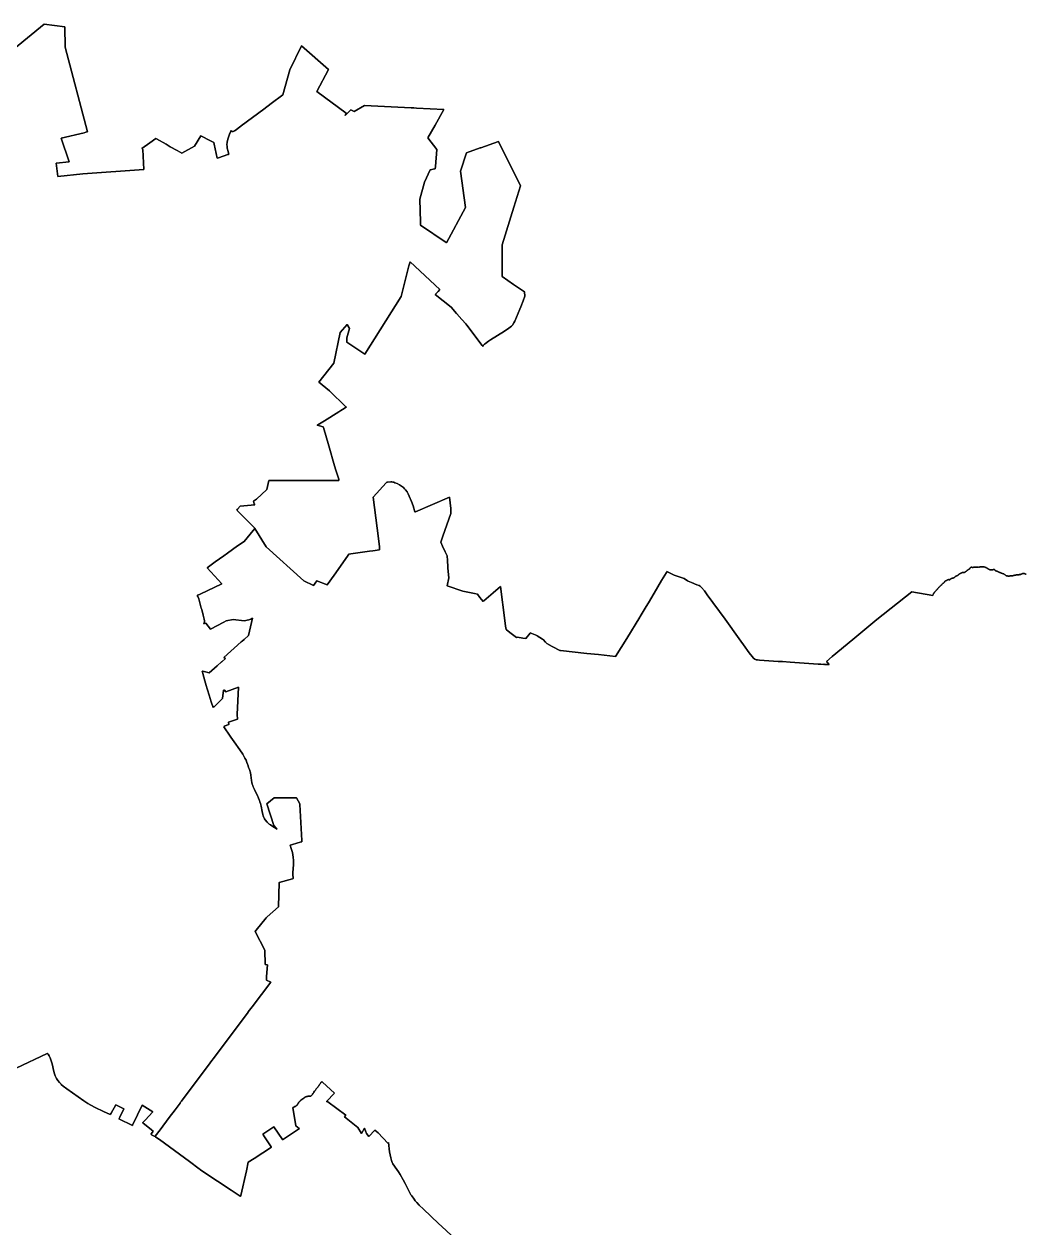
# Model space of a CAD drawing. Header units: inches. Extents: x 1341578 to 1502124, y 557203 to 748561.
# Drawn here: x 1376827 to 1399240, y 683758 to 710684 of the extents above; entities that cross this region are included whole.
import ezdxf

# ---------------------------------------------------------------- set-up
doc = ezdxf.new("R2010")
doc.units = ezdxf.units.IN
doc.header["$MEASUREMENT"] = 0
doc.layers.add('Zipcode', color=7, linetype='Continuous')

msp = doc.modelspace()

# ---------------------------------------------------------------- linework, layer by layer
at = {"layer": 'Zipcode'}
for points in [[(1399244, 698380), (1399239, 698381), (1399231, 698383), (1399226, 698385), (1399218, 698388), (1399213, 698391), (1399206, 698393), (1399201, 698395), (1399198, 698396), (1399195, 698396), (1399189, 698397), (1399183, 698398), (1399177, 698398), (1399171, 698397), (1399165, 698395), (1399159, 698391), (1399154, 698388), (1399152, 698387), (1399149, 698385), (1399140, 698381), (1399135, 698379), (1399129, 698377), (1399123, 698375), (1399118, 698374), (1399112, 698373), (1399106, 698372), (1399099, 698371), (1399092, 698370), (1399085, 698369), (1399080, 698368), (1399075, 698368), (1399068, 698367), (1399062, 698367), (1399057, 698366), (1399051, 698365), (1399044, 698365), (1399037, 698364), (1399031, 698364), (1399023, 698363), (1399015, 698361), (1399008, 698360), (1399002, 698359), (1398995, 698358), (1398988, 698356), (1398983, 698355), (1398975, 698353), (1398970, 698352), (1398959, 698349), (1398954, 698348), (1398945, 698347), (1398945, 698346), (1398938, 698345), (1398931, 698344), (1398924, 698343), (1398911, 698342), (1398903, 698342), (1398897, 698342), (1398890, 698341), (1398883, 698340), (1398878, 698340), (1398873, 698339), (1398862, 698338), (1398855, 698338), (1398850, 698338), (1398844, 698338), (1398839, 698339), (1398834, 698339), (1398826, 698340), (1398821, 698341), (1398814, 698342), (1398806, 698344), (1398798, 698346), (1398794, 698349), (1398788, 698354), (1398784, 698358), (1398778, 698364), (1398772, 698369), (1398763, 698376), (1398755, 698381), (1398750, 698383), (1398743, 698386), (1398736, 698389), (1398730, 698391), (1398719, 698395), (1398708, 698398), (1398698, 698402), (1398686, 698406), (1398680, 698408), (1398673, 698411), (1398668, 698413), (1398663, 698415), (1398652, 698420), (1398643, 698424), (1398636, 698427), (1398630, 698430), (1398626, 698432), (1398616, 698436), (1398610, 698439), (1398605, 698441), (1398596, 698445), (1398588, 698448), (1398580, 698451), (1398571, 698454), (1398563, 698457), (1398558, 698458), (1398553, 698460), (1398550, 698464), (1398547, 698468), (1398546, 698474), (1398542, 698481), (1398537, 698484), (1398532, 698486), (1398527, 698486), (1398519, 698485), (1398513, 698484), (1398508, 698483), (1398500, 698480), (1398494, 698479), (1398489, 698477), (1398484, 698476), (1398478, 698475), (1398470, 698474), (1398463, 698474), (1398457, 698475), (1398451, 698476), (1398445, 698477), (1398440, 698479), (1398435, 698480), (1398428, 698483), (1398423, 698486), (1398416, 698488), (1398409, 698492), (1398402, 698495), (1398397, 698498), (1398391, 698502), (1398385, 698506), (1398379, 698510), (1398372, 698514), (1398366, 698518), (1398361, 698521), (1398355, 698524), (1398349, 698527), (1398344, 698530), (1398337, 698533), (1398331, 698535), (1398325, 698537), (1398318, 698539), (1398309, 698542), (1398299, 698544), (1398292, 698544), (1398285, 698545), (1398278, 698546), (1398271, 698546), (1398261, 698546), (1398255, 698546), (1398248, 698546), (1398241, 698545), (1398235, 698545), (1398230, 698544), (1398218, 698542), (1398212, 698542), (1398207, 698542), (1398199, 698541), (1398193, 698541), (1398187, 698541), (1398180, 698541), (1398173, 698542), (1398164, 698541), (1398157, 698541), (1398151, 698541), (1398146, 698541), (1398138, 698540), (1398131, 698539), (1398125, 698539), (1398120, 698539), (1398112, 698538), (1398104, 698538), (1398095, 698538), (1398087, 698537), (1398080, 698536), (1398075, 698535), (1398067, 698534), (1398056, 698533), (1398049, 698533), (1398041, 698533), (1398035, 698533), (1398029, 698534), (1398023, 698534), (1398016, 698534), (1398009, 698532), (1398003, 698529), (1397998, 698525), (1397993, 698519), (1397988, 698514), (1397985, 698509), (1397982, 698504), (1397978, 698498), (1397975, 698494), (1397971, 698491), (1397965, 698490), (1397962, 698491), (1397961, 698490), (1397957, 698487), (1397953, 698484), (1397948, 698480), (1397943, 698477), (1397938, 698473), (1397933, 698469), (1397929, 698466), (1397921, 698460), (1397915, 698456), (1397907, 698449), (1397899, 698443), (1397892, 698437), (1397886, 698433), (1397882, 698430), (1397877, 698426), (1397872, 698424), (1397865, 698420), (1397860, 698418), (1397854, 698416), (1397846, 698415), (1397840, 698414), (1397834, 698415), (1397826, 698416), (1397818, 698416), (1397812, 698415), (1397805, 698413), (1397801, 698411), (1397795, 698408), (1397790, 698405), (1397785, 698402), (1397779, 698398), (1397773, 698395), (1397766, 698392), (1397761, 698389), (1397754, 698385), (1397748, 698382), (1397742, 698378), (1397736, 698373), (1397731, 698369), (1397726, 698365), (1397721, 698361), (1397717, 698357), (1397712, 698353), (1397707, 698349), (1397702, 698345), (1397695, 698342), (1397688, 698340), (1397679, 698338), (1397674, 698336), (1397665, 698331), (1397659, 698326), (1397655, 698321), (1397652, 698316), (1397649, 698312), (1397644, 698308), (1397638, 698305), (1397631, 698303), (1397624, 698300), (1397620, 698297), (1397615, 698294), (1397609, 698292), (1397606, 698291), (1397599, 698289), (1397593, 698288), (1397586, 698286), (1397579, 698284), (1397570, 698282), (1397561, 698279), (1397556, 698275), (1397551, 698270), (1397546, 698264), (1397540, 698259), (1397537, 698258), (1397536, 698257), (1397534, 698257), (1397525, 698257), (1397519, 698259), (1397514, 698261), (1397505, 698260), (1397498, 698257), (1397492, 698254), (1397487, 698252), (1397481, 698248), (1397475, 698244), (1397467, 698240), (1397461, 698238), (1397456, 698236), (1397451, 698235), (1397443, 698233), (1397438, 698230), (1397432, 698226), (1397428, 698221), (1397425, 698217), (1397422, 698212), (1397420, 698207), (1397415, 698201), (1397410, 698196), (1397404, 698191), (1397400, 698188), (1397393, 698183), (1397388, 698179), (1397382, 698174), (1397377, 698171), (1397372, 698166), (1397365, 698158), (1397360, 698152), (1397354, 698145), (1397348, 698138), (1397343, 698133), (1397337, 698128), (1397332, 698124), (1397328, 698120), (1397323, 698116), (1397319, 698111), (1397313, 698106), (1397308, 698101), (1397300, 698092), (1397294, 698087), (1397290, 698082), (1397284, 698075), (1397279, 698070), (1397272, 698062), (1397261, 698050), (1397258, 698046), (1397252, 698040), (1397248, 698034), (1397241, 698027), (1397237, 698023), (1397230, 698016), (1397224, 698010), (1397218, 698004), (1397215, 698000), (1397211, 697995), (1397204, 697987), (1397200, 697983), (1397197, 697978), (1397193, 697974), (1397186, 697965), (1397183, 697960), (1397181, 697956), (1397178, 697951), (1397175, 697946), (1397172, 697938), (1397159, 697910), (1397156, 697905), (1397156, 697904), (1397155, 697904), (1396688, 697989), (1395905, 697368), (1395364, 696918), (1394908, 696538), (1394777, 696429), (1394786, 696419), (1394838, 696357), (1394785, 696360), (1394760, 696362), (1394767, 696355), (1394760, 696357), (1394753, 696359), (1394745, 696361), (1394737, 696363), (1394729, 696365), (1394722, 696366), (1394712, 696357), (1394653, 696365), (1394594, 696371), (1393966, 696414), (1393796, 696425), (1393696, 696430), (1393283, 696456), (1393235, 696461), (1393207, 696467), (1393189, 696474), (1393172, 696483), (1393147, 696503), (1393114, 696537), (1393047, 696622), (1393013, 696675), (1392959, 696751), (1392823, 696935), (1392509, 697375), (1392111, 697922), (1392049, 698005), (1391984, 698085), (1391969, 698098), (1391951, 698112), (1391932, 698125), (1391880, 698143), (1391758, 698194), (1391723, 698209), (1391687, 698225), (1391666, 698234), (1391591, 698282), (1391480, 698319), (1391435, 698335), (1391371, 698362), (1391209, 698439), (1391209, 698439), (1391204, 698427), (1391199, 698419), (1391090, 698237), (1390921, 697955), (1390794, 697743), (1390744, 697659), (1390609, 697433), (1390604, 697426), (1390601, 697421), (1390308, 696945), (1390059, 696542), (1389675, 696582), (1389417, 696609), (1388831, 696671), (1388809, 696673), (1388654, 696757), (1388639, 696765), (1388522, 696829), (1388519, 696830), (1388493, 696858), (1388437, 696917), (1388422, 696927), (1388309, 697002), (1388295, 697007), (1388149, 697065), (1388146, 697061), (1388051, 696940), (1387985, 696952), (1387868, 696974), (1387842, 696962), (1387725, 697052), (1387617, 697136), (1387609, 697142), (1387596, 697219), (1387583, 697344), (1387486, 698108), (1387321, 697966), (1387109, 697784), (1387096, 697773), (1387024, 697856), (1386970, 697934), (1386904, 697947), (1386642, 697999), (1386293, 698123), (1386326, 698295), (1386307, 698517), (1386305, 698542), (1386298, 698690), (1386290, 698789), (1386247, 698881), (1386191, 699004), (1386147, 699099), (1386194, 699232), (1386372, 699734), (1386376, 699852), (1386343, 700102), (1385581, 699778), (1385572, 699774), (1385532, 699907), (1385493, 700005), (1385441, 700128), (1385421, 700177), (1385396, 700223), (1385363, 700266), (1385340, 700292), (1385312, 700317), (1385268, 700350), (1385226, 700377), (1385175, 700405), (1385125, 700427), (1385099, 700436), (1385080, 700441), (1385056, 700444), (1385033, 700444), (1384959, 700438), (1384941, 700436), (1384931, 700426), (1384639, 700105), (1384729, 699409), (1384782, 699002), (1384780, 698923), (1384628, 698902), (1384557, 698893), (1384140, 698835), (1384092, 698829), (1384061, 698785), (1383762, 698360), (1383606, 698139), (1383373, 698233), (1383303, 698126), (1383085, 698234), (1382243, 698995), (1381993, 699405), (1381988, 699410), (1381584, 699810), (1381603, 699833), (1381660, 699904), (1381986, 699929), (1381978, 699956), (1381959, 700017), (1382030, 700061), (1382256, 700278), (1382303, 700475), (1383431, 700473), (1383655, 700473), (1383865, 700473), (1383866, 700509), (1383802, 700707), (1383770, 700807), (1383644, 701249), (1383524, 701661), (1383520, 701675), (1383383, 701715), (1383397, 701724), (1383545, 701812), (1383871, 702014), (1383914, 702041), (1383951, 702066), (1384032, 702119), (1384032, 702120), (1384025, 702127), (1383663, 702482), (1383496, 702615), (1383487, 702621), (1383418, 702678), (1383754, 703097), (1383899, 703783), (1384055, 703967), (1384109, 703873), (1384049, 703669), (1384046, 703572), (1384451, 703299), (1385260, 704591), (1385438, 705278), (1385461, 705365), (1386128, 704745), (1386091, 704706), (1386025, 704638), (1386379, 704353), (1386504, 704208), (1386506, 704207), (1386622, 704080), (1386711, 703977), (1386732, 703952), (1387077, 703495), (1387083, 703487), (1387092, 703475), (1387107, 703499), (1387131, 703524), (1387149, 703538), (1387220, 703589), (1387263, 703619), (1387574, 703819), (1387674, 703880), (1387735, 703929), (1387756, 703951), (1387787, 704000), (1387805, 704037), (1387917, 704308), (1387942, 704361), (1387993, 704494), (1388031, 704598), (1388023, 704697), (1387778, 704862), (1387519, 705037), (1387520, 705747), (1387780, 706586), (1387930, 707070), (1387439, 708059), (1387046, 707920), (1387029, 707914), (1386723, 707806), (1386594, 707397), (1386702, 706579), (1386276, 705794), (1386267, 705802), (1385695, 706190), (1385695, 706207), (1385694, 706251), (1385681, 706768), (1385788, 707149), (1385914, 707425), (1386015, 707447), (1386025, 707449), (1386029, 707500), (1386058, 707877), (1385861, 708142), (1386020, 708424), (1386217, 708775), (1385604, 708806), (1385546, 708809), (1385485, 708812), (1384441, 708865), (1384209, 708729), (1384140, 708765), (1384062, 708690), (1384008, 708639), (1384031, 708692), (1383376, 709173), (1383640, 709671), (1383034, 710198), (1382775, 709658), (1382616, 709101), (1382355, 708905), (1382189, 708781), (1381684, 708405), (1381677, 708400), (1381547, 708303), (1381545, 708302), (1381539, 708298), (1381529, 708294), (1381517, 708288), (1381507, 708285), (1381504, 708284), (1381501, 708283), (1381500, 708282), (1381498, 708282), (1381494, 708282), (1381488, 708282), (1381484, 708282), (1381479, 708283), (1381475, 708284), (1381472, 708286), (1381469, 708287), (1381465, 708290), (1381462, 708293), (1381460, 708296), (1381458, 708299), (1381455, 708302), (1381453, 708294), (1381451, 708287), (1381449, 708281), (1381446, 708273), (1381444, 708266), (1381441, 708256), (1381439, 708248), (1381427, 708243), (1381406, 708174), (1381389, 708112), (1381373, 708044), (1381366, 707987), (1381367, 707954), (1381373, 707909), (1381391, 707836), (1381402, 707800), (1381411, 707773), (1381403, 707770), (1381387, 707765), (1381179, 707694), (1381144, 707682), (1381077, 707996), (1381069, 708033), (1380985, 708077), (1380795, 708179), (1380780, 708187), (1380643, 707951), (1380356, 707794), (1380254, 707853), (1380097, 707942), (1380004, 707996), (1379786, 708120), (1379778, 708124), (1379641, 708029), (1379458, 707901), (1379487, 707877), (1379507, 707432), (1378142, 707336), (1377579, 707278), (1377557, 707457), (1377542, 707574), (1377838, 707601), (1377655, 708132), (1378168, 708253), (1378209, 708263), (1378247, 708273), (1377743, 710167), (1377739, 710623), (1377280, 710684), (1376611, 710135)], [(1376611, 710135), (1377280, 710684), (1377739, 710623), (1377743, 710167), (1378247, 708273), (1378209, 708263), (1378168, 708253), (1377655, 708132), (1377838, 707601), (1377542, 707574), (1377557, 707457), (1377579, 707278), (1378142, 707336), (1379507, 707432), (1379487, 707877), (1379458, 707901), (1379641, 708029), (1379778, 708124), (1379786, 708120), (1380004, 707996), (1380097, 707942), (1380254, 707853), (1380356, 707794), (1380643, 707951), (1380780, 708187), (1380795, 708179), (1380985, 708077), (1381069, 708033), (1381077, 707996), (1381144, 707682), (1381179, 707694), (1381387, 707765), (1381403, 707770), (1381411, 707773), (1381402, 707800), (1381391, 707836), (1381373, 707909), (1381367, 707954), (1381366, 707987), (1381373, 708044), (1381389, 708112), (1381406, 708174), (1381427, 708243), (1381439, 708248), (1381441, 708256), (1381444, 708266), (1381446, 708273), (1381449, 708281), (1381451, 708287), (1381453, 708294), (1381455, 708302), (1381458, 708299), (1381460, 708296), (1381462, 708293), (1381465, 708290), (1381469, 708287), (1381472, 708286), (1381475, 708284), (1381479, 708283), (1381484, 708282), (1381488, 708282), (1381494, 708282), (1381498, 708282), (1381500, 708282), (1381501, 708283), (1381504, 708284), (1381507, 708285), (1381517, 708288), (1381529, 708294), (1381539, 708298), (1381545, 708302), (1381547, 708303), (1381677, 708400), (1381684, 708405), (1382189, 708781), (1382355, 708905), (1382616, 709101), (1382775, 709658), (1383034, 710198), (1383640, 709671), (1383376, 709173), (1384031, 708692), (1384008, 708639), (1384062, 708690), (1384140, 708765), (1384209, 708729), (1384441, 708865), (1385485, 708812), (1385546, 708809), (1385604, 708806), (1386217, 708775), (1386020, 708424), (1385861, 708142), (1386058, 707877), (1386029, 707500), (1386025, 707449), (1386015, 707447), (1385914, 707425), (1385788, 707149), (1385681, 706768), (1385694, 706251), (1385695, 706207), (1385695, 706190), (1386267, 705802), (1386276, 705794), (1386702, 706579), (1386594, 707397), (1386723, 707806), (1387029, 707914), (1387046, 707920), (1387439, 708059), (1387930, 707070), (1387780, 706586), (1387520, 705747), (1387519, 705037), (1387778, 704862), (1388023, 704697), (1388031, 704598), (1387993, 704494), (1387942, 704361), (1387917, 704308), (1387805, 704037), (1387787, 704000), (1387756, 703951), (1387735, 703929), (1387674, 703880), (1387574, 703819), (1387263, 703619), (1387220, 703589), (1387149, 703538), (1387131, 703524), (1387107, 703499), (1387092, 703475), (1387083, 703487), (1387077, 703495), (1386732, 703952), (1386711, 703977), (1386622, 704080), (1386506, 704207), (1386504, 704208), (1386379, 704353), (1386025, 704638), (1386091, 704706), (1386128, 704745), (1385461, 705365), (1385438, 705278), (1385260, 704591), (1384451, 703299), (1384046, 703572), (1384049, 703669), (1384109, 703873), (1384055, 703967), (1383899, 703783), (1383754, 703097), (1383418, 702678), (1383487, 702621), (1383496, 702615), (1383663, 702482), (1384025, 702127), (1384032, 702120), (1384032, 702119), (1383951, 702066), (1383914, 702041), (1383871, 702014), (1383545, 701812), (1383397, 701724), (1383383, 701715), (1383520, 701675), (1383524, 701661), (1383644, 701249), (1383770, 700807), (1383802, 700707), (1383866, 700509), (1383865, 700473), (1383655, 700473), (1383431, 700473), (1382303, 700475), (1382256, 700278), (1382030, 700061), (1381959, 700017), (1381978, 699956), (1381986, 699929), (1381660, 699904), (1381603, 699833), (1381584, 699810), (1381988, 699410), (1381993, 699405), (1381887, 699279), (1381749, 699115), (1381603, 699012), (1381379, 698852), (1381296, 698792), (1381105, 698654), (1380923, 698522), (1381248, 698163), (1380769, 697937), (1380713, 697911), (1380707, 697908), (1380700, 697905), (1380711, 697881), (1380733, 697828), (1380754, 697767), (1380791, 697621), (1380800, 697587), (1380831, 697463), (1380855, 697376), (1380861, 697339), (1380863, 697313), (1380859, 697295), (1380846, 697273), (1380862, 697277), (1380890, 697284), (1380994, 697153), (1381295, 697308), (1381346, 697334), (1381508, 697367), (1381754, 697339), (1381858, 697357), (1381897, 697375), (1381940, 697397), (1381847, 697009), (1381748, 696920), (1381706, 696882), (1381687, 696865), (1381294, 696514), (1381333, 696497), (1381250, 696423), (1381244, 696417), (1381149, 696332), (1380970, 696172), (1380857, 696201), (1380820, 696211), (1380809, 696213), (1380815, 696191), (1380823, 696164), (1380833, 696130), (1380889, 695940), (1380894, 695922), (1380896, 695916), (1380968, 695676), (1381013, 695528), (1381056, 695395), (1381071, 695410), (1381078, 695417), (1381266, 695599), (1381292, 695783), (1381308, 695786), (1381341, 695749), (1381624, 695855), (1381595, 695244), (1381600, 695134), (1381401, 695069), (1381409, 695018), (1381307, 694980), (1381300, 694972), (1381293, 694965), (1381439, 694758), (1381455, 694735), (1381530, 694627), (1381657, 694449), (1381720, 694354), (1381769, 694267), (1381792, 694218), (1381814, 694166), (1381825, 694134), (1381833, 694113), (1381839, 694094), (1381851, 694059), (1381868, 694009), (1381889, 693936), (1381899, 693882), (1381915, 693764), (1381923, 693722), (1381933, 693682), (1381942, 693652), (1381951, 693627), (1381981, 693564), (1381985, 693555), (1382046, 693429), (1382071, 693373), (1382086, 693336), (1382094, 693315), (1382104, 693288), (1382114, 693254), (1382129, 693193), (1382151, 693071), (1382165, 693003), (1382174, 692974), (1382189, 692938), (1382204, 692910), (1382222, 692884), (1382263, 692836), (1382312, 692790), (1382337, 692771), (1382369, 692751), (1382492, 692679), (1382469, 692703), (1382416, 692758), (1382256, 693246), (1382421, 693379), (1382924, 693378), (1382994, 693244), (1382995, 693226), (1383041, 692423), (1383040, 692403), (1383041, 692392), (1383041, 692392), (1383003, 692384), (1382929, 692365), (1382835, 692333), (1382782, 692316), (1382805, 692243), (1382829, 692154), (1382848, 692054), (1382856, 691977), (1382858, 691933), (1382857, 691886), (1382842, 691697), (1382841, 691658), (1382847, 691587), (1382849, 691574), (1382834, 691569), (1382536, 691488), (1382521, 690938), (1382264, 690719), (1382244, 690694), (1382020, 690418), (1382012, 690409), (1381995, 690388), (1382214, 689973), (1382219, 689650), (1382269, 689645), (1382264, 689561), (1382254, 689375), (1382250, 689303), (1382350, 689256), (1381926, 688702), (1381842, 688589), (1381837, 688584), (1381084, 687577), (1381007, 687474), (1380973, 687428), (1380786, 687179), (1380349, 686595), (1380329, 686568), (1380317, 686551), (1380206, 686403), (1380073, 686226), (1379870, 685954), (1379868, 685951), (1379762, 685810), (1379756, 685802), (1379738, 685813), (1379681, 685844), (1379663, 685853), (1379670, 685862), (1379701, 685903), (1379716, 685923), (1379674, 685951), (1379481, 686109), (1379485, 686113), (1379539, 686171), (1379709, 686354), (1379471, 686506), (1379259, 686069), (1379256, 686063), (1379251, 686053), (1378950, 686199), (1378954, 686209), (1378967, 686234), (1379059, 686423), (1378878, 686511), (1378775, 686328), (1378760, 686301), (1378759, 686302), (1378753, 686293), (1378607, 686364), (1378418, 686453), (1378322, 686501), (1378252, 686544), (1378164, 686600), (1377786, 686867), (1377703, 686929), (1377658, 686970), (1377654, 686974), (1377616, 687012), (1377584, 687053), (1377554, 687103), (1377526, 687161), (1377510, 687203), (1377494, 687258), (1377452, 687431), (1377433, 687497), (1377407, 687566), (1377386, 687609), (1377369, 687643), (1377349, 687661), (1377346, 687659), (1376647, 687334)], [(1386378, 683599), (1386176, 683791), (1386100, 683860), (1385760, 684180), (1385669, 684268), (1385615, 684325), (1385579, 684367), (1385551, 684404), (1385499, 684476), (1385482, 684501), (1385441, 684572), (1385349, 684751), (1385306, 684832), (1385242, 684953), (1385205, 685014), (1385169, 685067), (1385076, 685189), (1385065, 685219), (1385050, 685265), (1385029, 685324), (1385014, 685392), (1385002, 685463), (1384976, 685671), (1384968, 685654), (1384962, 685657), (1384752, 685885), (1384674, 685947), (1384541, 685804), (1384488, 685867), (1384441, 685989), (1384372, 685870), (1384290, 686004), (1383995, 686242), (1384027, 686280), (1383626, 686575), (1383616, 686578), (1383595, 686586), (1383768, 686770), (1383506, 687016), (1383490, 687031), (1383480, 687022), (1383469, 687010), (1383459, 686996), (1383449, 686981), (1383438, 686967), (1383428, 686952), (1383423, 686945), (1383418, 686937), (1383410, 686927), (1383407, 686923), (1383396, 686909), (1383386, 686895), (1383375, 686881), (1383364, 686867), (1383354, 686854), (1383344, 686841), (1383334, 686828), (1383324, 686814), (1383313, 686798), (1383302, 686781), (1383291, 686765), (1383283, 686755), (1383276, 686744), (1383263, 686729), (1383262, 686727), (1383252, 686716), (1383251, 686715), (1383251, 686714), (1383250, 686713), (1383249, 686712), (1383248, 686711), (1383247, 686711), (1383246, 686710), (1383245, 686709), (1383244, 686709), (1383243, 686708), (1383242, 686707), (1383241, 686707), (1383240, 686706), (1383238, 686706), (1383237, 686705), (1383236, 686705), (1383235, 686704), (1383234, 686704), (1383232, 686704), (1383231, 686703), (1383230, 686703), (1383229, 686703), (1383227, 686703), (1383226, 686703), (1383225, 686703), (1383224, 686702), (1383222, 686703), (1383221, 686703), (1383220, 686703), (1383213, 686703), (1383206, 686703), (1383199, 686703), (1383191, 686703), (1383184, 686703), (1383177, 686702), (1383170, 686701), (1383163, 686700), (1383156, 686698), (1383149, 686697), (1383143, 686695), (1383136, 686693), (1383129, 686690), (1383123, 686687), (1383117, 686683), (1383111, 686680), (1383105, 686676), (1383099, 686672), (1383093, 686668), (1383088, 686664), (1383022, 686614), (1383016, 686610), (1383010, 686605), (1383005, 686601), (1383000, 686596), (1382994, 686592), (1382989, 686587), (1382986, 686584), (1382983, 686580), (1382980, 686577), (1382977, 686574), (1382974, 686570), (1382971, 686566), (1382968, 686561), (1382966, 686556), (1382963, 686552), (1382961, 686547), (1382959, 686542), (1382953, 686533), (1382947, 686524), (1382941, 686515), (1382935, 686507), (1382932, 686504), (1382929, 686501), (1382926, 686498), (1382923, 686496), (1382920, 686493), (1382917, 686490), (1382913, 686487), (1382910, 686485), (1382906, 686483), (1382902, 686480), (1382898, 686478), (1382895, 686476), (1382891, 686474), (1382887, 686473), (1382883, 686471), (1382865, 686463), (1382848, 686455), (1382836, 686450), (1382904, 686043), (1382983, 685984), (1382987, 685981), (1382611, 685731), (1382608, 685737), (1382418, 686023), (1382168, 685857), (1382208, 685796), (1382239, 685750), (1382358, 685571), (1382361, 685565), (1381978, 685311), (1381842, 685230), (1381803, 685032), (1381674, 684485), (1381669, 684463), (1381659, 684470), (1381574, 684526), (1381458, 684602), (1381155, 684802), (1380893, 684973), (1380777, 685058), (1380766, 685066), (1380742, 685083), (1380527, 685242), (1379857, 685735), (1379800, 685775), (1379768, 685794), (1379756, 685802), (1379762, 685810), (1379868, 685951), (1379870, 685954), (1380073, 686226), (1380206, 686403), (1380317, 686551), (1380329, 686568), (1380349, 686595), (1380786, 687179), (1380973, 687428), (1381007, 687474), (1381084, 687577), (1381837, 688584), (1381842, 688589), (1381926, 688702), (1382350, 689256), (1382250, 689303), (1382254, 689375), (1382264, 689561), (1382269, 689645), (1382219, 689650), (1382214, 689973), (1381995, 690388), (1382012, 690409), (1382020, 690418), (1382244, 690694), (1382264, 690719), (1382521, 690938), (1382536, 691488), (1382834, 691569), (1382849, 691574), (1382847, 691587), (1382841, 691658), (1382842, 691697), (1382857, 691886), (1382858, 691933), (1382856, 691977), (1382848, 692054), (1382829, 692154), (1382805, 692243), (1382782, 692316), (1382835, 692333), (1382929, 692365), (1383003, 692384), (1383041, 692392), (1383041, 692392), (1383040, 692403), (1383041, 692423), (1382995, 693226), (1382994, 693244), (1382924, 693378), (1382421, 693379), (1382256, 693246), (1382416, 692758), (1382469, 692703), (1382492, 692679), (1382369, 692751), (1382337, 692771), (1382312, 692790), (1382263, 692836), (1382222, 692884), (1382204, 692910), (1382189, 692938), (1382174, 692974), (1382165, 693003), (1382151, 693071), (1382129, 693193), (1382114, 693254), (1382104, 693288), (1382094, 693315), (1382086, 693336), (1382071, 693373), (1382046, 693429), (1381985, 693555), (1381981, 693564), (1381951, 693627), (1381942, 693652), (1381933, 693682), (1381923, 693722), (1381915, 693764), (1381899, 693882), (1381889, 693936), (1381868, 694009), (1381851, 694059), (1381839, 694094), (1381833, 694113), (1381825, 694134), (1381814, 694166), (1381792, 694218), (1381769, 694267), (1381720, 694354), (1381657, 694449), (1381530, 694627), (1381455, 694735), (1381439, 694758), (1381293, 694965), (1381300, 694972), (1381307, 694980), (1381409, 695018), (1381401, 695069), (1381600, 695134), (1381595, 695244), (1381624, 695855), (1381341, 695749), (1381308, 695786), (1381292, 695783), (1381266, 695599), (1381078, 695417), (1381071, 695410), (1381056, 695395), (1381013, 695528), (1380968, 695676), (1380896, 695916), (1380894, 695922), (1380889, 695940), (1380833, 696130), (1380823, 696164), (1380815, 696191), (1380809, 696213), (1380820, 696211), (1380857, 696201), (1380970, 696172), (1381149, 696332), (1381244, 696417), (1381250, 696423), (1381333, 696497), (1381294, 696514), (1381687, 696865), (1381706, 696882), (1381748, 696920), (1381847, 697009), (1381940, 697397), (1381897, 697375), (1381858, 697357), (1381754, 697339), (1381508, 697367), (1381346, 697334), (1381295, 697308), (1380994, 697153), (1380890, 697284), (1380862, 697277), (1380846, 697273), (1380859, 697295), (1380863, 697313), (1380861, 697339), (1380855, 697376), (1380831, 697463), (1380800, 697587), (1380791, 697621), (1380754, 697767), (1380733, 697828), (1380711, 697881), (1380700, 697905), (1380707, 697908), (1380713, 697911), (1380769, 697937), (1381248, 698163), (1380923, 698522), (1381105, 698654), (1381296, 698792), (1381379, 698852), (1381603, 699012), (1381749, 699115), (1381887, 699279), (1381993, 699405), (1382243, 698995), (1383085, 698234), (1383303, 698126), (1383373, 698233), (1383606, 698139), (1383762, 698360), (1384061, 698785), (1384092, 698829), (1384140, 698835), (1384557, 698893), (1384628, 698902), (1384780, 698923), (1384782, 699002), (1384729, 699409), (1384639, 700105), (1384931, 700426), (1384941, 700436), (1384959, 700438), (1385033, 700444), (1385056, 700444), (1385080, 700441), (1385099, 700436), (1385125, 700427), (1385175, 700405), (1385226, 700377), (1385268, 700350), (1385312, 700317), (1385340, 700292), (1385363, 700266), (1385396, 700223), (1385421, 700177), (1385441, 700128), (1385493, 700005), (1385532, 699907), (1385572, 699774), (1385581, 699778), (1386343, 700102), (1386376, 699852), (1386372, 699734), (1386194, 699232), (1386147, 699099), (1386191, 699004), (1386247, 698881), (1386290, 698789), (1386298, 698690), (1386305, 698542), (1386307, 698517), (1386326, 698295), (1386293, 698123), (1386642, 697999), (1386904, 697947), (1386970, 697934), (1387024, 697856), (1387096, 697773), (1387109, 697784), (1387321, 697966), (1387486, 698108), (1387583, 697344), (1387596, 697219), (1387609, 697142), (1387617, 697136), (1387725, 697052), (1387842, 696962), (1387868, 696974), (1387985, 696952), (1388051, 696940), (1388146, 697061), (1388149, 697065), (1388295, 697007), (1388309, 697002), (1388422, 696927), (1388437, 696917), (1388493, 696858), (1388519, 696830), (1388522, 696829), (1388639, 696765), (1388654, 696757), (1388809, 696673), (1388831, 696671), (1389417, 696609), (1389675, 696582), (1390059, 696542), (1390308, 696945), (1390601, 697421), (1390604, 697426), (1390609, 697433), (1390744, 697659), (1390794, 697743), (1390921, 697955), (1391090, 698237), (1391199, 698419), (1391204, 698427), (1391209, 698439), (1391209, 698439), (1391371, 698362), (1391435, 698335), (1391480, 698319), (1391591, 698282), (1391666, 698234), (1391687, 698225), (1391723, 698209), (1391758, 698194), (1391880, 698143), (1391932, 698125), (1391951, 698112), (1391969, 698098), (1391984, 698085), (1392049, 698005), (1392111, 697922), (1392509, 697375), (1392823, 696935), (1392959, 696751), (1393013, 696675), (1393047, 696622), (1393114, 696537), (1393147, 696503), (1393172, 696483), (1393189, 696474), (1393207, 696467), (1393235, 696461), (1393283, 696456), (1393696, 696430), (1393796, 696425), (1393966, 696414), (1394594, 696371), (1394653, 696365), (1394712, 696357), (1394722, 696366), (1394729, 696365), (1394737, 696363), (1394745, 696361), (1394753, 696359), (1394760, 696357), (1394767, 696355), (1394760, 696362), (1394785, 696360), (1394838, 696357), (1394786, 696419), (1394777, 696429), (1394908, 696538), (1395364, 696918), (1395905, 697368), (1396688, 697989), (1397155, 697904), (1397156, 697904), (1397156, 697905), (1397159, 697910), (1397172, 697938), (1397175, 697946), (1397178, 697951), (1397181, 697956), (1397183, 697960), (1397186, 697965), (1397193, 697974), (1397197, 697978), (1397200, 697983), (1397204, 697987), (1397211, 697995), (1397215, 698000), (1397218, 698004), (1397224, 698010), (1397230, 698016), (1397237, 698023), (1397241, 698027), (1397248, 698034), (1397252, 698040), (1397258, 698046), (1397261, 698050), (1397272, 698062), (1397279, 698070), (1397284, 698075), (1397290, 698082), (1397294, 698087), (1397300, 698092), (1397308, 698101), (1397313, 698106), (1397319, 698111), (1397323, 698116), (1397328, 698120), (1397332, 698124), (1397337, 698128), (1397343, 698133), (1397348, 698138), (1397354, 698145), (1397360, 698152), (1397365, 698158), (1397372, 698166), (1397377, 698171), (1397382, 698174), (1397388, 698179), (1397393, 698183), (1397400, 698188), (1397404, 698191), (1397410, 698196), (1397415, 698201), (1397420, 698207), (1397422, 698212), (1397425, 698217), (1397428, 698221), (1397432, 698226), (1397438, 698230), (1397443, 698233), (1397451, 698235), (1397456, 698236), (1397461, 698238), (1397467, 698240), (1397475, 698244), (1397481, 698248), (1397487, 698252), (1397492, 698254), (1397498, 698257), (1397505, 698260), (1397514, 698261), (1397519, 698259), (1397525, 698257), (1397534, 698257), (1397536, 698257), (1397537, 698258), (1397540, 698259), (1397546, 698264), (1397551, 698270), (1397556, 698275), (1397561, 698279), (1397570, 698282), (1397579, 698284), (1397586, 698286), (1397593, 698288), (1397599, 698289), (1397606, 698291), (1397609, 698292), (1397615, 698294), (1397620, 698297), (1397624, 698300), (1397631, 698303), (1397638, 698305), (1397644, 698308), (1397649, 698312), (1397652, 698316), (1397655, 698321), (1397659, 698326), (1397665, 698331), (1397674, 698336), (1397679, 698338), (1397688, 698340), (1397695, 698342), (1397702, 698345), (1397707, 698349), (1397712, 698353), (1397717, 698357), (1397721, 698361), (1397726, 698365), (1397731, 698369), (1397736, 698373), (1397742, 698378), (1397748, 698382), (1397754, 698385), (1397761, 698389), (1397766, 698392), (1397773, 698395), (1397779, 698398), (1397785, 698402), (1397790, 698405), (1397795, 698408), (1397801, 698411), (1397805, 698413), (1397812, 698415), (1397818, 698416), (1397826, 698416), (1397834, 698415), (1397840, 698414), (1397846, 698415), (1397854, 698416), (1397860, 698418), (1397865, 698420), (1397872, 698424), (1397877, 698426), (1397882, 698430), (1397886, 698433), (1397892, 698437), (1397899, 698443), (1397907, 698449), (1397915, 698456), (1397921, 698460), (1397929, 698466), (1397933, 698469), (1397938, 698473), (1397943, 698477), (1397948, 698480), (1397953, 698484), (1397957, 698487), (1397961, 698490), (1397962, 698491), (1397965, 698490), (1397971, 698491), (1397975, 698494), (1397978, 698498), (1397982, 698504), (1397985, 698509), (1397988, 698514), (1397993, 698519), (1397998, 698525), (1398003, 698529), (1398009, 698532), (1398016, 698534), (1398023, 698534), (1398029, 698534), (1398035, 698533), (1398041, 698533), (1398049, 698533), (1398056, 698533), (1398067, 698534), (1398075, 698535), (1398080, 698536), (1398087, 698537), (1398095, 698538), (1398104, 698538), (1398112, 698538), (1398120, 698539), (1398125, 698539), (1398131, 698539), (1398138, 698540), (1398146, 698541), (1398151, 698541), (1398157, 698541), (1398164, 698541), (1398173, 698542), (1398180, 698541), (1398187, 698541), (1398193, 698541), (1398199, 698541), (1398207, 698542), (1398212, 698542), (1398218, 698542), (1398230, 698544), (1398235, 698545), (1398241, 698545), (1398248, 698546), (1398255, 698546), (1398261, 698546), (1398271, 698546), (1398278, 698546), (1398285, 698545), (1398292, 698544), (1398299, 698544), (1398309, 698542), (1398318, 698539), (1398325, 698537), (1398331, 698535), (1398337, 698533), (1398344, 698530), (1398349, 698527), (1398355, 698524), (1398361, 698521), (1398366, 698518), (1398372, 698514), (1398379, 698510), (1398385, 698506), (1398391, 698502), (1398397, 698498), (1398402, 698495), (1398409, 698492), (1398416, 698488), (1398423, 698486), (1398428, 698483), (1398435, 698480), (1398440, 698479), (1398445, 698477), (1398451, 698476), (1398457, 698475), (1398463, 698474), (1398470, 698474), (1398478, 698475), (1398484, 698476), (1398489, 698477), (1398494, 698479), (1398500, 698480), (1398508, 698483), (1398513, 698484), (1398519, 698485), (1398527, 698486), (1398532, 698486), (1398537, 698484), (1398542, 698481), (1398546, 698474), (1398547, 698468), (1398550, 698464), (1398553, 698460), (1398558, 698458), (1398563, 698457), (1398571, 698454), (1398580, 698451), (1398588, 698448), (1398596, 698445), (1398605, 698441), (1398610, 698439), (1398616, 698436), (1398626, 698432), (1398630, 698430), (1398636, 698427), (1398643, 698424), (1398652, 698420), (1398663, 698415), (1398668, 698413), (1398673, 698411), (1398680, 698408), (1398686, 698406), (1398698, 698402), (1398708, 698398), (1398719, 698395), (1398730, 698391), (1398736, 698389), (1398743, 698386), (1398750, 698383), (1398755, 698381), (1398763, 698376), (1398772, 698369), (1398778, 698364), (1398784, 698358), (1398788, 698354), (1398794, 698349), (1398798, 698346), (1398806, 698344), (1398814, 698342), (1398821, 698341), (1398826, 698340), (1398834, 698339), (1398839, 698339), (1398844, 698338), (1398850, 698338), (1398855, 698338), (1398862, 698338), (1398873, 698339), (1398878, 698340), (1398883, 698340), (1398890, 698341), (1398897, 698342), (1398903, 698342), (1398911, 698342), (1398924, 698343), (1398931, 698344), (1398938, 698345), (1398945, 698346), (1398945, 698347), (1398954, 698348), (1398959, 698349), (1398970, 698352), (1398975, 698353), (1398983, 698355), (1398988, 698356), (1398995, 698358), (1399002, 698359), (1399008, 698360), (1399015, 698361), (1399023, 698363), (1399031, 698364), (1399037, 698364), (1399044, 698365), (1399051, 698365), (1399057, 698366), (1399062, 698367), (1399068, 698367), (1399075, 698368), (1399080, 698368), (1399085, 698369), (1399092, 698370), (1399099, 698371), (1399106, 698372), (1399112, 698373), (1399118, 698374), (1399123, 698375), (1399129, 698377), (1399135, 698379), (1399140, 698381), (1399149, 698385), (1399152, 698387), (1399154, 698388), (1399159, 698391), (1399165, 698395), (1399171, 698397), (1399177, 698398), (1399183, 698398), (1399189, 698397), (1399195, 698396), (1399198, 698396), (1399201, 698395), (1399206, 698393), (1399213, 698391), (1399218, 698388), (1399226, 698385), (1399231, 698383), (1399239, 698381), (1399244, 698380)], [(1376647, 687334), (1377346, 687659), (1377349, 687661), (1377369, 687643), (1377386, 687609), (1377407, 687566), (1377433, 687497), (1377452, 687431), (1377494, 687258), (1377510, 687203), (1377526, 687161), (1377554, 687103), (1377584, 687053), (1377616, 687012), (1377654, 686974), (1377658, 686970), (1377703, 686929), (1377786, 686867), (1378164, 686600), (1378252, 686544), (1378322, 686501), (1378418, 686453), (1378607, 686364), (1378753, 686293), (1378759, 686302), (1378760, 686301), (1378775, 686328), (1378878, 686511), (1379059, 686423), (1378967, 686234), (1378954, 686209), (1378950, 686199), (1379251, 686053), (1379256, 686063), (1379259, 686069), (1379471, 686506), (1379709, 686354), (1379539, 686171), (1379485, 686113), (1379481, 686109), (1379674, 685951), (1379716, 685923), (1379701, 685903), (1379670, 685862), (1379663, 685853), (1379681, 685844), (1379738, 685813), (1379756, 685802), (1379768, 685794), (1379800, 685775), (1379857, 685735), (1380527, 685242), (1380742, 685083), (1380766, 685066), (1380777, 685058), (1380893, 684973), (1381155, 684802), (1381458, 684602), (1381574, 684526), (1381659, 684470), (1381669, 684463), (1381674, 684485), (1381803, 685032), (1381842, 685230), (1381978, 685311), (1382361, 685565), (1382358, 685571), (1382239, 685750), (1382208, 685796), (1382168, 685857), (1382418, 686023), (1382608, 685737), (1382611, 685731), (1382987, 685981), (1382983, 685984), (1382904, 686043), (1382836, 686450), (1382848, 686455), (1382865, 686463), (1382883, 686471), (1382887, 686473), (1382891, 686474), (1382895, 686476), (1382898, 686478), (1382902, 686480), (1382906, 686483), (1382910, 686485), (1382913, 686487), (1382917, 686490), (1382920, 686493), (1382923, 686496), (1382926, 686498), (1382929, 686501), (1382932, 686504), (1382935, 686507), (1382941, 686515), (1382947, 686524), (1382953, 686533), (1382959, 686542), (1382961, 686547), (1382963, 686552), (1382966, 686556), (1382968, 686561), (1382971, 686566), (1382974, 686570), (1382977, 686574), (1382980, 686577), (1382983, 686580), (1382986, 686584), (1382989, 686587), (1382994, 686592), (1383000, 686596), (1383005, 686601), (1383010, 686605), (1383016, 686610), (1383022, 686614), (1383088, 686664), (1383093, 686668), (1383099, 686672), (1383105, 686676), (1383111, 686680), (1383117, 686683), (1383123, 686687), (1383129, 686690), (1383136, 686693), (1383143, 686695), (1383149, 686697), (1383156, 686698), (1383163, 686700), (1383170, 686701), (1383177, 686702), (1383184, 686703), (1383191, 686703), (1383199, 686703), (1383206, 686703), (1383213, 686703), (1383220, 686703), (1383221, 686703), (1383222, 686703), (1383224, 686702), (1383225, 686703), (1383226, 686703), (1383227, 686703), (1383229, 686703), (1383230, 686703), (1383231, 686703), (1383232, 686704), (1383234, 686704), (1383235, 686704), (1383236, 686705), (1383237, 686705), (1383238, 686706), (1383240, 686706), (1383241, 686707), (1383242, 686707), (1383243, 686708), (1383244, 686709), (1383245, 686709), (1383246, 686710), (1383247, 686711), (1383248, 686711), (1383249, 686712), (1383250, 686713), (1383251, 686714), (1383251, 686715), (1383252, 686716), (1383262, 686727), (1383263, 686729), (1383276, 686744), (1383283, 686755), (1383291, 686765), (1383302, 686781), (1383313, 686798), (1383324, 686814), (1383334, 686828), (1383344, 686841), (1383354, 686854), (1383364, 686867), (1383375, 686881), (1383386, 686895), (1383396, 686909), (1383407, 686923), (1383410, 686927), (1383418, 686937), (1383423, 686945), (1383428, 686952), (1383438, 686967), (1383449, 686981), (1383459, 686996), (1383469, 687010), (1383480, 687022), (1383490, 687031), (1383506, 687016), (1383768, 686770), (1383595, 686586), (1383616, 686578), (1383626, 686575), (1384027, 686280), (1383995, 686242), (1384290, 686004), (1384372, 685870), (1384441, 685989), (1384488, 685867), (1384541, 685804), (1384674, 685947), (1384752, 685885), (1384962, 685657), (1384968, 685654), (1384976, 685671), (1385002, 685463), (1385014, 685392), (1385029, 685324), (1385050, 685265), (1385065, 685219), (1385076, 685189), (1385169, 685067), (1385205, 685014), (1385242, 684953), (1385306, 684832), (1385349, 684751), (1385441, 684572), (1385482, 684501), (1385499, 684476), (1385551, 684404), (1385579, 684367), (1385615, 684325), (1385669, 684268), (1385760, 684180), (1386100, 683860), (1386176, 683791), (1386378, 683599)]]:
    msp.add_lwpolyline(points, dxfattribs=at)

doc.saveas('drawing.dxf')
